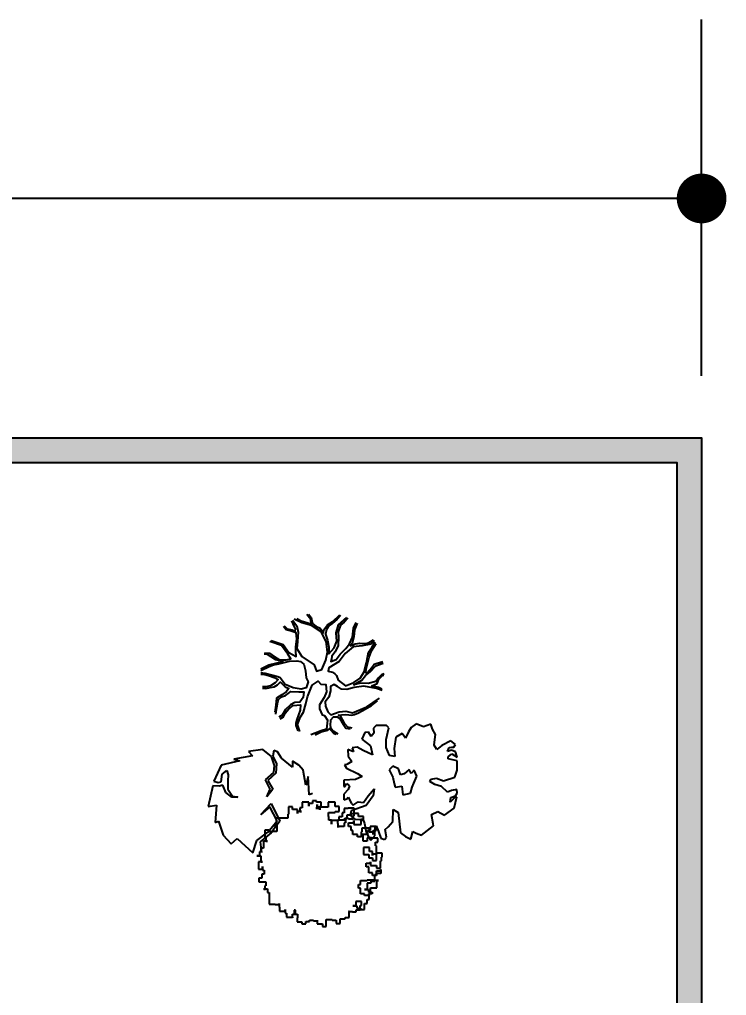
# Model space of a CAD drawing. Header units: inches. Extents: x 78 to 302, y -105 to 74.
# Drawn here: x 273.53 to 301.96, y 34.45 to 73.72 of the extents above; entities that cross this region are included whole.
import ezdxf

# ---------------------------------------------------------------- set-up
doc = ezdxf.new("R2010")
doc.units = ezdxf.units.IN
doc.header["$LTSCALE"] = 0.05
doc.header["$MEASUREMENT"] = 0
doc.layers.get('0').update_dxf_attribs({"color": 62})
doc.layers.add('rayas', color=7, linetype='Continuous')
doc.styles.get("Standard").update_dxf_attribs({"font": 'verdana.ttf'})
doc.dimstyles.get("Standard").update_dxf_attribs({"dimtxt": 0.18, "dimasz": 0.18, "dimexe": 0.18, "dimexo": 0.0625, "dimgap": 0.09, "dimtad": 0, "dimtih": 1, "dimtoh": 1, "dimdec": 4, "dimzin": 0, "dimdsep": 46, "dimtxsty": 'Standard', "dimcen": 0.09, "dimadec": 0, "dimazin": 0, "dimtfac": 1, "dimtdec": 4, "dimtofl": 0, "dimtmove": 0, "dimatfit": 3, "dimfxl": 1, "dimtolj": 1, "dimtzin": 0, "dimarcsym": 0})

# ---------------------------------------------------------------- blocks, each defined once
blk = doc.blocks.new('cg_t33')
for p, q in [((-0.0659, 0.1006), (-0.0742, 0.0912)), ((-0.0576, 0.0991), (-0.0659, 0.1006)), ((-0.0467, 0.0687), (-0.0576, 0.0991)), ((-0.0427, 0.0982), (-0.0462, 0.0949)), ((-0.0296, 0.1052), (-0.0427, 0.0982)), ((-0.0239, 0.1137), (-0.0353, 0.1137)), ((-0.0353, 0.1137), (-0.0336, 0.1076)), ((-0.0336, 0.1076), (-0.0296, 0.1052)), ((-0.0143, 0.1052), (-0.0239, 0.1137)), ((-0.0069, 0.1024), (-0.0143, 0.1052)), ((0.0045, 0.1137), (-0.0086, 0.1137)), ((-0.0086, 0.1137), (-0.0086, 0.1109)), ((-0.0086, 0.1109), (-0.0025, 0.1085)), ((-0.0025, 0.1085), (-0.0069, 0.1024)), ((0.0058, 0.0902), (0.0045, 0.1137)), ((0.0281, 0.108), (0.0176, 0.086)), ((0.0351, 0.1123), (0.0281, 0.108)), ((0.0355, 0.1076), (0.0351, 0.1123)), ((0.0421, 0.0977), (0.0355, 0.1076)), ((0.0526, 0.1052), (0.0421, 0.0977)), ((0.0657, 0.1057), (0.0526, 0.1052)), ((0.0613, 0.094), (0.0657, 0.1057)), ((-0.0742, 0.0912), (-0.0747, 0.0828)), ((-0.0747, 0.0828), (-0.0733, 0.0753)), ((-0.0462, 0.0949), (-0.0392, 0.0851)), ((-0.0392, 0.0851), (-0.0406, 0.0743)), ((0.0119, 0.0767), (0.0058, 0.0902)), ((0.0176, 0.086), (0.0119, 0.0767)), ((0.0692, 0.0968), (0.0613, 0.094)), ((0.0639, 0.0748), (0.0709, 0.0865)), ((0.0709, 0.0865), (0.0692, 0.0968)), ((-0.1105, 0.0635), (-0.1162, 0.0593)), ((-0.1162, 0.0593), (-0.1074, 0.0514)), ((-0.1004, 0.0687), (-0.1105, 0.0635)), ((-0.083, 0.0724), (-0.1004, 0.0687)), ((-0.0733, 0.0753), (-0.083, 0.0724)), ((-0.027, 0.0547), (-0.0467, 0.0687)), ((-0.0406, 0.0743), (-0.027, 0.065)), ((-0.027, 0.065), (-0.013, 0.0528)), ((0.0552, 0.0561), (0.0639, 0.0748)), ((0.0731, 0.0598), (0.0552, 0.0561)), ((0.0867, 0.0776), (0.0731, 0.0598)), ((0.1002, 0.0715), (0.0867, 0.0776)), ((0.0919, 0.0589), (0.1011, 0.064)), ((0.1011, 0.064), (0.1002, 0.0715)), ((-0.0991, 0.0439), (-0.1122, 0.0392)), ((-0.1074, 0.0514), (-0.0904, 0.0509)), ((-0.0873, 0.0486), (-0.0991, 0.0439)), ((-0.0904, 0.0509), (-0.0873, 0.0486)), ((-0.013, 0.0528), (-0.027, 0.0547)), ((0.0989, 0.0532), (0.0919, 0.0589)), ((0.1089, 0.0537), (0.0989, 0.0532)), ((0.1146, 0.0486), (0.1089, 0.0537)), ((0.1142, 0.0275), (0.1146, 0.0486)), ((-0.1122, 0.0392), (-0.1153, 0.0317)), ((-0.1153, 0.0317), (-0.1101, 0.0275)), ((-0.1101, 0.0275), (-0.0948, 0.0308)), ((-0.0948, 0.0308), (-0.0895, 0.0247)), ((-0.0895, 0.0247), (-0.0786, 0.0148)), ((0.025, 0.0228), (0.0106, 0.0148)), ((0.0324, 0.0153), (0.025, 0.0228)), ((0.0517, 0.0111), (0.0539, 0.0219)), ((0.0539, 0.0219), (0.07, 0.0284)), ((0.07, 0.0284), (0.0862, 0.0284)), ((0.0862, 0.0284), (0.1094, 0.0233)), ((0.1094, 0.0233), (0.1142, 0.0275)), ((-0.0607, 0.0045), (-0.1018, -0.0006)), ((-0.0786, 0.0148), (-0.055, 0.0144)), ((-0.055, 0.0144), (-0.0607, 0.0045)), ((-0.0021, 0.0125), (-0.0095, 0.0106)), ((-0.0095, 0.0106), (-0.0078, -0.003)), ((0.0106, 0.0148), (-0.0021, 0.0125)), ((0.015, -0.0006), (0.0272, 0.0036)), ((0.0272, 0.0036), (0.0324, 0.0153)), ((0.0683, 0.0125), (0.0517, 0.0111)), ((0.091, 0.0092), (0.0683, 0.0125)), ((0.098, -0.0034), (0.091, 0.0092)), ((-0.1092, -0.0105), (-0.1144, -0.0212)), ((-0.1018, -0.0006), (-0.1092, -0.0105)), ((-0.0078, -0.003), (-0.0253, -0.0053)), ((-0.0253, -0.0053), (-0.0218, -0.0203)), ((0.0171, -0.0076), (0.015, -0.0006)), ((0.0255, -0.0175), (0.0171, -0.0076)), ((0.018, -0.0217), (0.0255, -0.0175)), ((0.0888, -0.0105), (0.098, -0.0034)), ((0.1015, -0.0161), (0.0888, -0.0105)), ((0.1103, -0.0217), (0.1015, -0.0161)), ((-0.1144, -0.0212), (-0.0991, -0.025)), ((-0.1022, -0.0315), (-0.1066, -0.0423)), ((-0.0991, -0.025), (-0.1022, -0.0315)), ((-0.0218, -0.0203), (-0.0095, -0.0236)), ((-0.0095, -0.0236), (-0.0017, -0.0268)), ((-0.0017, -0.0268), (0.0123, -0.0329)), ((0.0123, -0.0329), (0.0246, -0.0278)), ((0.0246, -0.0278), (0.018, -0.0217)), ((0.1177, -0.0315), (0.1103, -0.0217)), ((0.1116, -0.0465), (0.1177, -0.0315)), ((-0.1066, -0.0423), (-0.0873, -0.0667)), ((0.1168, -0.061), (0.1116, -0.0465)), ((-0.0873, -0.0667), (-0.0838, -0.0662)), ((-0.0838, -0.0662), (-0.065, -0.0624)), ((-0.0585, -0.0756), (-0.0663, -0.0887)), ((-0.065, -0.0624), (-0.0585, -0.0756)), ((-0.0086, -0.083), (-0.0043, -0.0695)), ((-0.0043, -0.0695), (0.0018, -0.0592)), ((0.0018, -0.0592), (0.0062, -0.062)), ((0.008, -0.0727), (0.0027, -0.0868)), ((0.0062, -0.062), (0.008, -0.0727)), ((0.0661, -0.0732), (0.0744, -0.0681)), ((0.074, -0.0835), (0.0661, -0.0732)), ((0.0744, -0.0681), (0.0862, -0.0695)), ((0.0862, -0.0695), (0.0963, -0.0709)), ((0.0963, -0.0709), (0.1068, -0.0648)), ((0.1068, -0.0648), (0.1168, -0.061)), ((-0.0663, -0.0887), (-0.0519, -0.1083)), ((-0.0196, -0.0948), (-0.0086, -0.083)), ((-0.0165, -0.1032), (-0.0196, -0.0948)), ((0.0027, -0.0868), (0.0102, -0.1097)), ((0.0434, -0.1144), (0.0473, -0.0962)), ((0.0473, -0.0962), (0.0512, -0.0962)), ((0.0512, -0.0962), (0.0574, -0.1037)), ((0.0644, -0.1027), (0.0622, -0.0948)), ((0.0622, -0.0948), (0.07, -0.0985)), ((0.0832, -0.1018), (0.074, -0.0835)), ((-0.0519, -0.1083), (-0.0292, -0.1135)), ((-0.0305, -0.1093), (-0.0397, -0.1004)), ((-0.0397, -0.1004), (-0.0305, -0.1018)), ((-0.0305, -0.1018), (-0.027, -0.1112)), ((-0.0292, -0.1135), (-0.0305, -0.1093)), ((-0.027, -0.1112), (-0.0218, -0.1144)), ((-0.0218, -0.1144), (-0.0148, -0.1135)), ((-0.0148, -0.1135), (-0.0165, -0.1032)), ((0.0102, -0.1097), (0.0241, -0.1144)), ((0.0241, -0.1144), (0.0434, -0.1144)), ((0.0574, -0.1037), (0.0508, -0.1144)), ((0.0508, -0.1144), (0.0613, -0.1107)), ((0.0613, -0.1107), (0.0644, -0.1027)), ((0.07, -0.0985), (0.0709, -0.1027)), ((0.0709, -0.1027), (0.0705, -0.1074)), ((0.0705, -0.1074), (0.0762, -0.1112)), ((0.0762, -0.1112), (0.0832, -0.1018))]:
    blk.add_line(p, q)
blk = doc.blocks.new('cg_t10')
for points in [[(-0.028, 0.1206), (-0.0285, 0.114), (-0.0271, 0.1053), (-0.0252, 0.0971), (-0.0214, 0.0905), (-0.0161, 0.0854), (-0.019, 0.0818), (-0.0252, 0.0752), (-0.029, 0.0676), (-0.0357, 0.0727), (-0.0414, 0.0818), (-0.0485, 0.0926), (-0.0623, 0.0941), (-0.0766, 0.0961)], [(0.0077, 0.1239), (0.0153, 0.1074), (0.0186, 0.0982), (0.021, 0.0875), (0.0262, 0.066), (0.0267, 0.0513), (0.0253, 0.0441), (0.02, 0.0375), (0.0067, 0.0344), (-0.0071, 0.0329), (-0.0152, 0.0288), (-0.0276, 0.0329), (-0.0304, 0.0431), (-0.0276, 0.0589), (-0.0209, 0.0747), (-0.0076, 0.0854), (-0.0052, 0.09), (0.0015, 0.1155), (0.0029, 0.1242)], [(0, 0.1242), (-0.0004, 0.116), (-0.0028, 0.1084), (-0.0071, 0.0951), (-0.0104, 0.089), (-0.0176, 0.0951), (-0.0233, 0.1048), (-0.0252, 0.114), (-0.0252, 0.1206)], [(0.011, 0.1237), (0.0186, 0.1079), (0.0258, 0.0798), (0.0286, 0.0941), (0.0396, 0.1104), (0.04, 0.117)], [(0.0429, 0.1165), (0.0424, 0.1068), (0.0353, 0.0971), (0.0291, 0.0864), (0.0286, 0.0727), (0.031, 0.0635), (0.0405, 0.0696), (0.0576, 0.0824), (0.0657, 0.1058)], [(0.0676, 0.1033), (0.0614, 0.0854), (0.0595, 0.0788), (0.0434, 0.0676), (0.0358, 0.0528), (0.0467, 0.0533), (0.0548, 0.0533), (0.071, 0.0518), (0.0833, 0.0528), (0.0872, 0.065), (0.0891, 0.0727), (0.0957, 0.0783)], [(-0.0899, 0.0854), (-0.0861, 0.0783), (-0.0785, 0.0747), (-0.0695, 0.0676), (-0.0628, 0.0589), (-0.0614, 0.0441), (-0.0723, 0.0446), (-0.0818, 0.0482), (-0.0909, 0.0513), (-0.0985, 0.0538), (-0.1032, 0.0538), (-0.1137, 0.0497)], [(-0.0804, 0.0936), (-0.0671, 0.0915), (-0.0556, 0.0895), (-0.0509, 0.0885), (-0.0456, 0.0824), (-0.0428, 0.0742), (-0.0347, 0.0635), (-0.0357, 0.0472), (-0.0352, 0.0375), (-0.0466, 0.0385), (-0.0566, 0.0456), (-0.0571, 0.0558), (-0.0614, 0.0645), (-0.0714, 0.0742), (-0.0828, 0.0813), (-0.0866, 0.0875)], [(0.1087, 0.06), (0.0971, 0.0518), (0.0843, 0.0492), (0.0657, 0.0502), (0.0514, 0.0513), (0.0353, 0.0416), (0.0186, 0.0166), (0.0062, 0.012), (0.0091, 0.0013), (0.0281, -0.0069), (0.0443, -0.01), (0.0657, -0.0074), (0.0853, 0.0028), (0.0976, 0.0222), (0.1033, 0.0416), (0.1105, 0.0566)], [(0.0971, 0.0767), (0.091, 0.0711), (0.0895, 0.0609), (0.0867, 0.0548), (0.0914, 0.0543), (0.0952, 0.0564), (0.1071, 0.0614)], [(-0.1155, 0.0457), (-0.1013, 0.0502), (-0.0856, 0.0441), (-0.0766, 0.038), (-0.0599, 0.0334), (-0.0456, 0.0303), (-0.029, 0.0232), (-0.0223, 0.0207), (-0.0142, 0.0084), (-0.0199, 0.0033), (-0.0209, -0.0069), (-0.0209, -0.0069), (-0.0357, -0.0084), (-0.0471, -0.0033), (-0.0614, 0.0059), (-0.0695, 0.0059), (-0.0818, 0.0008), (-0.0833, -0.0038), (-0.0928, -0.01), (-0.1104, -0.0084), (-0.1142, 0.0023), (-0.122, 0.0234)], [(0.1119, 0.0518), (0.1076, 0.0431), (0.1014, 0.0227), (0.11, 0.0237), (0.12, 0.0314)], [(0.1205, 0.0278), (0.1143, 0.0227), (0.1038, 0.0207), (0.101, 0.0196), (0.0967, 0.0135), (0.0929, 0.0048), (0.0833, -0.0018), (0.0891, -0.0028), (0.0995, -0.01), (0.1057, -0.0207), (0.1191, -0.0349)], [(-0.1223, 0.015), (-0.1161, 0.0023), (-0.1128, -0.0105), (-0.109, -0.0145), (-0.1123, -0.0161), (-0.1185, -0.0222), (-0.1204, -0.0273)], [(-0.1204, -0.0314), (-0.1156, -0.0227), (-0.109, -0.0176), (-0.1042, -0.0161), (-0.0918, -0.0171), (-0.0861, -0.0222), (-0.0861, -0.0298), (-0.0894, -0.0349), (-0.1009, -0.0416), (-0.1085, -0.0472), (-0.1099, -0.0559)], [(-0.0327, -0.1198), (-0.0285, -0.1089), (-0.0242, -0.0834), (-0.0266, -0.064), (-0.0309, -0.0492), (-0.0299, -0.0385), (-0.0247, -0.0303), (-0.0209, -0.0237), (-0.0247, -0.0161), (-0.0333, -0.0161), (-0.0461, -0.0125), (-0.0556, -0.0054), (-0.0642, -0.0064), (-0.0761, -0.0105), (-0.0818, -0.0171), (-0.0756, -0.0339), (-0.0747, -0.0472), (-0.0775, -0.0604), (-0.0656, -0.0895), (-0.0482, -0.1145)], [(0.0677, -0.1041), (0.0605, -0.0972), (0.0567, -0.0798), (0.0548, -0.062), (0.0419, -0.0457), (0.0253, -0.0334), (0.0129, -0.013), (0.0062, -0.0115), (0.0043, -0.0202), (0.0005, -0.0247), (-0.0028, -0.0283), (-0.0123, -0.0314), (-0.0233, -0.0462), (-0.0166, -0.063), (-0.008, -0.0757), (0.0048, -0.0839), (0.0229, -0.0885), (0.0443, -0.0926), (0.0538, -0.0992), (0.0651, -0.1058)], [(0.1129, -0.0507), (0.1048, -0.0436), (0.0986, -0.036), (0.0853, -0.0319), (0.0738, -0.0324), (0.0576, -0.0314), (0.0448, -0.0253), (0.0362, -0.0186), (0.03, -0.0181), (0.0253, -0.0171), (0.0296, -0.0273), (0.04, -0.0354), (0.0519, -0.0472), (0.061, -0.0543), (0.0743, -0.0604), (0.0929, -0.0625), (0.1038, -0.0681)], [(0.1181, -0.0365), (0.111, -0.0293), (0.1019, -0.0196), (0.0971, -0.0125), (0.09, -0.0079), (0.0805, -0.0059), (0.0686, -0.01), (0.0543, -0.013), (0.041, -0.0125), (0.0529, -0.0232), (0.0662, -0.0288), (0.0829, -0.0278), (0.0995, -0.0324), (0.1143, -0.0487)], [(-0.1085, -0.0594), (-0.1066, -0.0513), (-0.0999, -0.0451), (-0.0913, -0.04), (-0.0852, -0.037), (-0.0823, -0.0324), (-0.0818, -0.0385), (-0.0814, -0.0472), (-0.0823, -0.0589), (-0.0814, -0.0645), (-0.0775, -0.0727), (-0.0704, -0.0859), (-0.0628, -0.0987), (-0.0537, -0.1109)], [(0.1024, -0.0696), (0.0891, -0.0645), (0.0748, -0.063), (0.0619, -0.0599), (0.0567, -0.0564), (0.061, -0.066), (0.0624, -0.0752), (0.0619, -0.088), (0.0634, -0.0936), (0.0691, -0.1023)], [(0.001, -0.1242), (-0.0014, -0.1186), (-0.008, -0.112), (-0.0147, -0.1074), (-0.019, -0.0916), (-0.018, -0.0768), (-0.0214, -0.063), (-0.0119, -0.0793), (-0.0028, -0.0864), (0.0048, -0.0961), (0.0167, -0.1074), (0.0219, -0.1221)], [(0.0248, -0.1211), (0.0205, -0.1079), (0.0196, -0.1043), (0.0129, -0.0992), (0.0029, -0.0905), (0.0024, -0.087), (0.011, -0.088), (0.0343, -0.0936), (0.0467, -0.0987), (0.0614, -0.1079)], [(-0.0299, -0.1196), (-0.0271, -0.1125), (-0.0233, -0.0992), (-0.0185, -0.1099), (-0.0099, -0.1135), (-0.0023, -0.1216), (-0.0023, -0.1237)]]:
    blk.add_lwpolyline(points)
blk = doc.blocks.new('_Dot')
at = {"color": 0, "linetype": 'ByBlock', "lineweight": -2}
blk.add_line((-0.5, 0), (-1, 0), dxfattribs=at)
at = {"color": 0, "linetype": 'ByBlock', "const_width": 0.5}
blk.add_lwpolyline([(-0.25, 0, 1), (0.25, 0, 1)], format="xyb", close=True, dxfattribs=at)
blk = doc.blocks.new('*D6')
at = {"layer": 'Defpoints', "color": 0}
for p in [(300.963, 66.52), (95.688, 56.888), (300.963, 56.888)]:
    blk.add_point(p, dxfattribs=at)
at = {"layer": 'rayas', "color": 0, "lineweight": -2}
for p, q in [((95.688, 59.388), (95.688, 73.72)), ((300.963, 59.388), (300.963, 73.72)), ((97.688, 66.52), (188.259, 66.52)), ((298.963, 66.52), (208.392, 66.52))]:
    blk.add_line(p, q, dxfattribs=at)
at = {"layer": 'rayas', "color": 0, "lineweight": -2, "xscale": 2, "yscale": 2, "zscale": 2, "rotation": 180}
blk.add_blockref('_Dot', (95.688, 66.52), dxfattribs=at)
at = {"layer": 'rayas', "color": 0, "lineweight": -2, "xscale": 2, "yscale": 2, "zscale": 2}
blk.add_blockref('_Dot', (300.963, 66.52), dxfattribs=at)
at = {"layer": 'rayas', "color": 0, "insert": (198.326, 66.52), "char_height": 2, "attachment_point": 5}
blk.add_mtext('\\A1;205.27 m', dxfattribs=at)

msp = doc.modelspace()

# ---------------------------------------------------------------- hatches: boundary and pattern name
at = {"layer": 'rayas'}
msp.add_hatch(color=256, dxfattribs=at).paths.add_polyline_path([(188.02561, -83.1619), (96.68833, -83.1619), (96.68833, 55.88831), (299.96289, 55.88831), (299.96289, -83.1619), (208.62561, -83.1619), (208.62561, -84.1619), (300.96289, -84.1619), (300.96289, 56.88831), (95.68833, 56.88831), (95.68833, -84.1619), (188.02561, -84.1619)])

# ---------------------------------------------------------------- linework, layer by layer
for p, q in [((282.89599, 44.0922), (282.15224, 43.95351)), ((283.31727, 44.35225), (282.73996, 44.26123)), ((282.73996, 44.26123), (282.89599, 44.0922)), ((283.66054, 44.07053), (283.31727, 44.35225)), ((283.78537, 43.70646), (283.66054, 44.07053)), ((283.75416, 44.30024), (283.72295, 44.0792)), ((283.72295, 44.0792), (283.86338, 43.77148)), ((283.91019, 44.24823), (283.75416, 44.30024)), ((284.06622, 43.99252), (283.91019, 44.24823)), ((284.51351, 43.64145), (284.06622, 43.99252)), ((281.63733, 43.71947), (281.34087, 43.06935)), ((282.38628, 43.8885), (281.63733, 43.71947)), ((282.15224, 43.95351), (282.15224, 43.95351)), ((282.15224, 43.95351), (282.38628, 43.8885)), ((283.75416, 43.42041), (283.78537, 43.70646)), ((283.86338, 43.77148), (283.83218, 43.39441)), ((284.76317, 43.71947), (284.51351, 43.87549)), ((284.51351, 43.87549), (284.51351, 43.64145)), ((284.9348, 43.51143), (284.76317, 43.71947)), ((281.63733, 43.04334), (281.68414, 43.3554)), ((281.68414, 43.3554), (281.87138, 43.49843)), ((281.87138, 43.49843), (281.91819, 43.3294)), ((281.91819, 43.3294), (281.90259, 43.08235)), ((283.42649, 43.12136), (283.75416, 43.42041)), ((283.83218, 43.39441), (283.52011, 43.09535)), ((285.04402, 42.91332), (284.9348, 43.51143)), ((285.13764, 43.26438), (285.04402, 42.91332)), ((285.18445, 42.52758), (285.13764, 43.26438)), ((281.30967, 42.88732), (281.12243, 42.0465)), ((281.55932, 42.87431), (281.30967, 42.88732)), ((281.34087, 43.06935), (281.51251, 43.01734)), ((281.51251, 43.01734), (281.63733, 43.04334)), ((281.69974, 42.91332), (281.55932, 42.87431)), ((281.82457, 42.61427), (281.69974, 42.91332)), ((281.90259, 43.08235), (281.90259, 42.74429)), ((283.61373, 42.74429), (283.42649, 43.12136)), ((283.52011, 43.09535), (283.72295, 42.74429)), ((282.07422, 42.42357), (281.82457, 42.61427)), ((281.90259, 42.74429), (282.08982, 42.46257)), ((282.30827, 42.42357), (282.07422, 42.42357)), ((282.08982, 42.46257), (282.30827, 42.42357)), ((283.72295, 42.74429), (283.4733, 42.43657)), ((283.4733, 42.43657), (283.61373, 42.74429)), ((285.30928, 42.57959), (285.18445, 42.52758)), ((281.12243, 42.0465), (281.45009, 42.11151)), ((281.45009, 42.11151), (281.40328, 41.40938)), ((283.23926, 41.73444), (283.64494, 42.17652)), ((283.59813, 42.0335), (283.23926, 41.73444)), ((283.89459, 41.47439), (283.59813, 42.0335)), ((283.64494, 42.17652), (284.00381, 41.46139)), ((284.50464, 42.03506), (284.34947, 42.03506)), ((284.34947, 42.03506), (284.34947, 41.74252)), ((284.50464, 41.93275), (284.50464, 42.03506)), ((285.1605, 42.2253), (284.90136, 42.2253)), ((284.90136, 42.2253), (284.90136, 42.00149)), ((285.1605, 42.07023), (285.1605, 42.2253)), ((285.31567, 42.17414), (285.1605, 42.17414)), ((285.1605, 42.17414), (285.1605, 42.07023)), ((285.47084, 42.27645), (285.31567, 42.27645)), ((285.31567, 42.27645), (285.31567, 42.17414)), ((285.47084, 42.2253), (285.47084, 42.27645)), ((285.6612, 42.2253), (285.47084, 42.2253)), ((285.50603, 42.01908), (285.50603, 42.13897)), ((285.50603, 42.13897), (285.50603, 41.98391)), ((285.60841, 41.91517), (285.60841, 42.07023)), ((285.60841, 42.07023), (285.6612, 42.07023)), ((285.6612, 42.07023), (285.6612, 42.2253)), ((286.23069, 42.2253), (285.93635, 42.2253)), ((285.93635, 42.2253), (285.93635, 42.01908)), ((286.23069, 42.05265), (286.23069, 42.2253)), ((286.38586, 42.05265), (286.23069, 42.05265)), ((286.38586, 41.84643), (286.38586, 42.05265)), ((286.38586, 42.05265), (286.38586, 42.05265)), ((284.34947, 41.74252), (284.31427, 41.74252)), ((284.31427, 41.74252), (284.31427, 41.58745)), ((284.71259, 41.93275), (284.50464, 41.93275)), ((284.71259, 41.77609), (284.71259, 41.93275)), ((284.71259, 41.84643), (284.71259, 41.77609)), ((284.86776, 41.84643), (284.71259, 41.84643)), ((284.79738, 42.00149), (284.79738, 41.84643)), ((284.90136, 42.00149), (284.79738, 42.00149)), ((284.79738, 41.84643), (284.86776, 41.84643)), ((285.50603, 41.98391), (285.45324, 41.98391)), ((285.45324, 41.98391), (285.60841, 41.98391)), ((285.6612, 42.01908), (285.50603, 42.01908)), ((285.60841, 41.98391), (285.60841, 41.91517)), ((285.93635, 42.01908), (285.6612, 42.01908)), ((285.6612, 42.01908), (285.6612, 42.01908)), ((285.95394, 41.65619), (285.95394, 41.81126)), ((285.95394, 41.81126), (286.23069, 41.81126)), ((285.97154, 41.65619), (285.95394, 41.65619)), ((285.97154, 41.50113), (285.97154, 41.65619)), ((286.23069, 41.84643), (286.38586, 41.84643)), ((286.23069, 41.81126), (286.23069, 41.84643)), ((286.50583, 41.63861), (286.36826, 41.63861)), ((286.36826, 41.63861), (286.36826, 41.48354)), ((286.59221, 41.79367), (286.50583, 41.79367)), ((286.50583, 41.79367), (286.50583, 41.63861)), ((286.74738, 41.96632), (286.59221, 41.96632)), ((286.59221, 41.96632), (286.59221, 41.79367)), ((286.85136, 41.70735), (286.69619, 41.70735)), ((286.69619, 41.70735), (286.69619, 41.70735)), ((286.69619, 41.70735), (286.69619, 41.55228)), ((286.98893, 41.98391), (286.74738, 41.98391)), ((286.74738, 41.98391), (286.74738, 41.96632)), ((286.85136, 41.7601), (286.85136, 41.70735)), ((287.00653, 41.7601), (286.85136, 41.7601)), ((286.92015, 41.51871), (286.92015, 41.67378)), ((286.92015, 41.67378), (286.98893, 41.67378)), ((286.98893, 41.82884), (286.98893, 41.98391)), ((286.98893, 41.67378), (286.98893, 41.82884)), ((286.98893, 41.82884), (286.98893, 41.82884)), ((287.1617, 41.77609), (287.00653, 41.77609)), ((287.00653, 41.77609), (287.00653, 41.7601)), ((287.1617, 41.65619), (287.1617, 41.77609)), ((287.36966, 41.65619), (287.1617, 41.65619)), ((287.36966, 41.50113), (287.36966, 41.65619)), ((281.40328, 41.40938), (281.52811, 41.46139)), ((281.52811, 41.46139), (281.71535, 40.89362)), ((283.52011, 41.02365), (283.89459, 41.47439)), ((284.00381, 41.46139), (283.64494, 40.99764)), ((283.84877, 41.29331), (283.72879, 41.29331)), ((283.72879, 41.29331), (283.88396, 41.29331)), ((284.00394, 41.58745), (283.84877, 41.58745)), ((283.84877, 41.58745), (283.84877, 41.29331)), ((283.88396, 41.29331), (283.88396, 41.05192)), ((284.15911, 41.58745), (284.00394, 41.58745)), ((284.00394, 41.58745), (284.00394, 41.58745)), ((284.15911, 41.58745), (284.15911, 41.58745)), ((284.31427, 41.58745), (284.15911, 41.58745)), ((284.31427, 41.58745), (284.31427, 41.58745)), ((286.07552, 41.50113), (285.97154, 41.50113)), ((286.07552, 41.34606), (286.07552, 41.50113)), ((286.36826, 41.48354), (286.07552, 41.48354)), ((286.07552, 41.48354), (286.07552, 41.34606)), ((286.33467, 41.36365), (286.33467, 41.51871)), ((286.33467, 41.51871), (286.60981, 41.51871)), ((286.35066, 41.36365), (286.33467, 41.36365)), ((286.35066, 41.20858), (286.35066, 41.36365)), ((286.59221, 41.24215), (286.35066, 41.24215)), ((286.35066, 41.24215), (286.35066, 41.20858)), ((286.645, 41.39722), (286.59221, 41.39722)), ((286.59221, 41.39722), (286.59221, 41.24215)), ((286.60981, 41.51871), (286.60981, 41.58745)), ((286.60981, 41.58745), (286.76498, 41.58745)), ((286.69619, 41.55228), (286.645, 41.55228)), ((286.645, 41.55228), (286.645, 41.39722)), ((286.76498, 41.58745), (286.76498, 41.55228)), ((286.76498, 41.55228), (286.92015, 41.55228)), ((286.76498, 41.24215), (286.76498, 41.39722)), ((286.76498, 41.39722), (286.97294, 41.39722)), ((286.86896, 41.24215), (286.76498, 41.24215)), ((286.86896, 41.08709), (286.86896, 41.24215)), ((286.92015, 41.55228), (286.92015, 41.51871)), ((286.97294, 41.39722), (286.97294, 41.48354)), ((286.97294, 41.48354), (286.97294, 41.32848)), ((286.97294, 41.32848), (287.26568, 41.32848)), ((287.26568, 41.32848), (287.26568, 41.50113)), ((287.26568, 41.50113), (287.36966, 41.50113)), ((287.6288, 41.24215), (287.6288, 41.24215)), ((287.6288, 41.24215), (287.6288, 41.08709)), ((287.87036, 41.24215), (287.6288, 41.24215)), ((287.87036, 41.08709), (287.87036, 41.24215)), ((281.71535, 40.89362), (282.04301, 40.55556)), ((283.06762, 40.68559), (283.52011, 41.02365)), ((283.64494, 40.99764), (283.20805, 40.63358)), ((283.40086, 41.10467), (283.40086, 40.81053)), ((283.55603, 41.10467), (283.40086, 41.10467)), ((283.55603, 41.03593), (283.55603, 41.10467)), ((283.7112, 41.03593), (283.55603, 41.03593)), ((283.88396, 41.05192), (283.7112, 41.05192)), ((283.7112, 41.05192), (283.7112, 41.03593)), ((286.93774, 41.08709), (286.86896, 41.08709)), ((286.93774, 40.93202), (286.93774, 41.08709)), ((286.93774, 40.93202), (286.93774, 40.93202)), ((287.12811, 40.93202), (286.93774, 40.93202)), ((287.12811, 40.82811), (287.12811, 40.93202)), ((287.28327, 41.03593), (287.31687, 41.03593)), ((287.28327, 40.88087), (287.28327, 41.03593)), ((287.52483, 40.93202), (287.28327, 40.93202)), ((287.28327, 40.93202), (287.28327, 40.82811)), ((287.35206, 40.88087), (287.28327, 40.88087)), ((287.31687, 41.191), (287.59361, 41.191)), ((287.31687, 41.03593), (287.31687, 41.191)), ((287.35206, 40.65546), (287.35206, 40.88087)), ((287.52483, 41.08709), (287.52483, 40.93202)), ((287.6288, 41.08709), (287.52483, 41.08709)), ((287.59361, 41.191), (287.59361, 41.03593)), ((287.59361, 41.03593), (287.74878, 41.03593)), ((287.74878, 40.93202), (287.74878, 41.08709)), ((287.74878, 41.08709), (287.87036, 41.08709)), ((287.74878, 41.03593), (287.74878, 40.93202)), ((282.04301, 40.55556), (282.27706, 40.7636)), ((282.27706, 40.7636), (282.91159, 40.1915)), ((282.91159, 40.1915), (283.06762, 40.68559)), ((283.20805, 40.63358), (283.25486, 40.2045)), ((283.50324, 40.65546), (283.34807, 40.65546)), ((283.34807, 40.65546), (283.34807, 40.3805)), ((283.40086, 40.81053), (283.43445, 40.81053)), ((283.43445, 40.81053), (283.43445, 40.65546)), ((283.43445, 40.65546), (283.50324, 40.65546)), ((287.28327, 40.82811), (287.12811, 40.82811)), ((287.50723, 40.65546), (287.35206, 40.65546)), ((287.50723, 40.79454), (287.50723, 40.65546)), ((287.67999, 40.79454), (287.50723, 40.79454)), ((287.67999, 40.77696), (287.67999, 40.79454)), ((287.93914, 40.77696), (287.67999, 40.77696)), ((287.85276, 40.46683), (287.85276, 40.62189)), ((287.85276, 40.62189), (287.93914, 40.62189)), ((287.88635, 40.46683), (287.85276, 40.46683)), ((287.88635, 40.31176), (287.88635, 40.46683)), ((287.93914, 40.62189), (287.93914, 40.77696)), ((283.1753, 40.07037), (283.07293, 40.07037)), ((283.07293, 40.07037), (283.22809, 40.07037)), ((283.1753, 40.22544), (283.1753, 40.07037)), ((283.22809, 40.22544), (283.1753, 40.22544)), ((283.34807, 40.3805), (283.22809, 40.3805)), ((283.22809, 40.3805), (283.22809, 40.22544)), ((283.22809, 40.07037), (283.22809, 39.82898)), ((287.61121, 40.39809), (287.36966, 40.39809)), ((287.36966, 40.39809), (287.36966, 40.12153)), ((287.36966, 40.12153), (287.57602, 40.12153)), ((287.57602, 40.12153), (287.57602, 39.98404)), ((287.61121, 40.24142), (287.61121, 40.39809)), ((287.73118, 40.24142), (287.61121, 40.24142)), ((287.73118, 40.08636), (287.73118, 40.24142)), ((287.88635, 40.13911), (287.73118, 40.13911)), ((287.73118, 40.13911), (287.73118, 40.08636)), ((287.88635, 40.31176), (287.88635, 40.31176)), ((287.88635, 40.13911), (287.88635, 40.31176)), ((288.11191, 40.17268), (287.88635, 40.17268)), ((287.88635, 40.17268), (287.88635, 40.13911)), ((287.88635, 39.88014), (287.88635, 40.13911)), ((287.88635, 40.13911), (287.88635, 40.13911)), ((288.11191, 40.01762), (288.11191, 40.17268)), ((283.29688, 39.82898), (283.14171, 39.82898)), ((283.14171, 39.82898), (283.14171, 39.53483)), ((283.22809, 39.82898), (283.29688, 39.82898)), ((287.47364, 39.77623), (287.6448, 39.77623)), ((287.47364, 39.62116), (287.47364, 39.77623)), ((287.57602, 39.98404), (287.73118, 39.98404)), ((287.6448, 39.77623), (287.6448, 39.82898)), ((287.6448, 39.82898), (287.6448, 39.67391)), ((287.6448, 39.67391), (287.88635, 39.67391)), ((287.73118, 39.98404), (287.73118, 39.88014)), ((287.73118, 39.88014), (287.88635, 39.88014)), ((287.88635, 39.67391), (287.88635, 39.57)), ((288.04312, 39.57), (288.04312, 39.86255)), ((288.04312, 39.86255), (288.09431, 39.86255)), ((288.09431, 39.86255), (288.09431, 40.01762)), ((288.09431, 40.01762), (288.11191, 40.01762)), ((283.14171, 39.53483), (283.14171, 39.53483)), ((283.14171, 39.53483), (283.29688, 39.53483)), ((283.36567, 39.32861), (283.27928, 39.32861)), ((283.27928, 39.32861), (283.27928, 39.17355)), ((283.29688, 39.53483), (283.29688, 39.63874)), ((283.29688, 39.63874), (283.29688, 39.48368)), ((283.29688, 39.48368), (283.36567, 39.48368)), ((283.36567, 39.48368), (283.36567, 39.32861)), ((287.57602, 39.62116), (287.47364, 39.62116)), ((287.57602, 39.37977), (287.57602, 39.62116)), ((287.73118, 39.37977), (287.57602, 39.37977)), ((287.73118, 39.27586), (287.73118, 39.37977)), ((287.88635, 39.27586), (287.73118, 39.27586)), ((287.81757, 39.05205), (287.81757, 39.31103)), ((287.81757, 39.31103), (287.88635, 39.31103)), ((287.88635, 39.57), (288.04312, 39.57)), ((287.88635, 39.31103), (287.88635, 39.46609)), ((287.88635, 39.46609), (288.05912, 39.46609)), ((288.05912, 39.36218), (287.88635, 39.36218)), ((287.88635, 39.36218), (287.88635, 39.27586)), ((288.05912, 39.46609), (288.05912, 39.51725)), ((288.05912, 39.51725), (288.05912, 39.36218)), ((283.27928, 39.17355), (283.15931, 39.17355)), ((283.15931, 39.17355), (283.15931, 39.01848)), ((283.15931, 39.01848), (283.43445, 39.01848)), ((283.43445, 39.01848), (283.43445, 39.01848)), ((283.43445, 39.01848), (283.43445, 38.86342)), ((287.1617, 38.75951), (287.1617, 38.91457)), ((287.1617, 38.91457), (287.24808, 38.91457)), ((287.24808, 39.06964), (287.50723, 39.06964)), ((287.24808, 38.91457), (287.24808, 39.06964)), ((287.50723, 39.06964), (287.50723, 39.10481)), ((287.50723, 39.10481), (287.6624, 39.10481)), ((287.50723, 38.96573), (287.50723, 38.70675)), ((287.6624, 38.96573), (287.50723, 38.96573)), ((287.6624, 39.10481), (287.6624, 39.05205)), ((287.81757, 39.08722), (287.6624, 39.08722)), ((287.6624, 39.08722), (287.6624, 38.96573)), ((287.6624, 39.05205), (287.81757, 39.05205)), ((287.81757, 39.06964), (287.81757, 39.08722)), ((287.97274, 39.06964), (287.81757, 39.06964)), ((287.90395, 38.77709), (287.90395, 39.06964)), ((287.90395, 39.06964), (287.97274, 39.06964)), ((283.34807, 38.74192), (283.50324, 38.74192)), ((283.40086, 38.70675), (283.38326, 38.70675)), ((283.38326, 38.70675), (283.38326, 38.69077)), ((283.38326, 38.69077), (283.38326, 38.69077)), ((283.43445, 38.86342), (283.40086, 38.86342)), ((283.40086, 38.86342), (283.40086, 38.70675)), ((283.50324, 38.74192), (283.50324, 38.74192)), ((283.50324, 38.74192), (283.50324, 38.58686)), ((283.50324, 38.58686), (283.57362, 38.58686)), ((283.57362, 38.58686), (283.57362, 38.43179)), ((287.24808, 38.75951), (287.1617, 38.75951)), ((287.24808, 38.5357), (287.24808, 38.75951)), ((287.40325, 38.5357), (287.24808, 38.5357)), ((287.50723, 38.70675), (287.40325, 38.70675)), ((287.40325, 38.70675), (287.55842, 38.70675)), ((287.40325, 38.46536), (287.40325, 38.5357)), ((287.55842, 38.70675), (287.55842, 38.60444)), ((287.55842, 38.60444), (287.71519, 38.60444)), ((287.55842, 38.5357), (287.55842, 38.46536)), ((287.71519, 38.5357), (287.55842, 38.5357)), ((287.61121, 38.46536), (287.61121, 38.62203)), ((287.61121, 38.62203), (287.6448, 38.62203)), ((287.6448, 38.62203), (287.6448, 38.77709)), ((287.6448, 38.77709), (287.90395, 38.77709)), ((287.71519, 38.60444), (287.71519, 38.5357)), ((283.57362, 38.43179), (283.57362, 38.27673)), ((283.57362, 38.43179), (283.57362, 38.43179)), ((283.57362, 38.27673), (283.57362, 38.27673)), ((283.57362, 38.27673), (283.57362, 38.12166)), ((283.57362, 38.12166), (283.81518, 38.12166)), ((283.81518, 38.12166), (283.81518, 38.10408)), ((283.81518, 38.10408), (283.97034, 38.10408)), ((283.97034, 38.10408), (283.97034, 38.15523)), ((283.97034, 38.15523), (283.97034, 38.00017)), ((287.28327, 38.22397), (287.05932, 38.22397)), ((287.05932, 38.22397), (287.05932, 38.05292)), ((287.28327, 38.06891), (287.28327, 38.22397)), ((287.55842, 38.46536), (287.40325, 38.46536)), ((287.40325, 38.15523), (287.50723, 38.15523)), ((287.40325, 37.91384), (287.40325, 38.15523)), ((287.50723, 38.15523), (287.50723, 38.3103)), ((287.50723, 38.3103), (287.59361, 38.3103)), ((287.59361, 38.3103), (287.59361, 38.46536)), ((287.59361, 38.46536), (287.61121, 38.46536)), ((283.97034, 38.00017), (283.98634, 38.00017)), ((283.98634, 38.00017), (283.98634, 37.8451)), ((283.98634, 37.8451), (284.2119, 37.8451)), ((284.2119, 37.8451), (284.2119, 37.91384)), ((284.2119, 37.91384), (284.2119, 37.75878)), ((284.2119, 37.75878), (284.26309, 37.75878)), ((284.26309, 37.75878), (284.26309, 37.60371)), ((284.50464, 37.72521), (284.62621, 37.72521)), ((284.50464, 37.57014), (284.50464, 37.72521)), ((284.62621, 37.88027), (284.57342, 37.88027)), ((284.57342, 37.88027), (284.57342, 37.72521)), ((284.57342, 37.72521), (284.71259, 37.72521)), ((284.62621, 37.72521), (284.62621, 37.88027)), ((284.71259, 37.72521), (284.71259, 37.57014)), ((286.78258, 37.82752), (286.76498, 37.82752)), ((286.76498, 37.82752), (286.92015, 37.82752)), ((286.78258, 37.58613), (286.78258, 37.82752)), ((286.92015, 37.82752), (286.92015, 37.81153)), ((286.92015, 37.81153), (287.07532, 37.81153)), ((287.05932, 38.05292), (286.93774, 38.05292)), ((286.93774, 38.05292), (287.09291, 38.05292)), ((287.07532, 37.81153), (287.07532, 37.89626)), ((287.07532, 37.89626), (287.23209, 37.89626)), ((287.09291, 38.05292), (287.09291, 37.9666)), ((287.09291, 37.9666), (287.24808, 37.9666)), ((287.23209, 37.89626), (287.23209, 38.06891)), ((287.23209, 38.06891), (287.28327, 38.06891)), ((287.24808, 37.9666), (287.24808, 37.91384)), ((287.24808, 37.91384), (287.40325, 37.91384)), ((284.26309, 37.60371), (284.50464, 37.60371)), ((284.50464, 37.60371), (284.50464, 37.57014)), ((284.71259, 37.57014), (284.695, 37.57014)), ((284.695, 37.57014), (284.695, 37.41348)), ((284.695, 37.41348), (284.88376, 37.41348)), ((284.88376, 37.41348), (284.88376, 37.32875)), ((284.88376, 37.32875), (285.04053, 37.32875)), ((285.04053, 37.32875), (285.04053, 37.43106)), ((285.04053, 37.43106), (285.1957, 37.43106)), ((285.1957, 37.43106), (285.1957, 37.48382)), ((285.1957, 37.48382), (285.35087, 37.48382)), ((285.35087, 37.48382), (285.35087, 37.44865)), ((285.35087, 37.44865), (285.50603, 37.44865)), ((285.50603, 37.48382), (285.50603, 37.32875)), ((285.50603, 37.44865), (285.50603, 37.48382)), ((285.50603, 37.32875), (285.71239, 37.32875)), ((285.71239, 37.32875), (285.71239, 37.22484)), ((285.86756, 37.22484), (285.86756, 37.4998)), ((285.86756, 37.4998), (286.10911, 37.4998)), ((286.10911, 37.4998), (286.10911, 37.48382)), ((286.10911, 37.48382), (286.26428, 37.48382)), ((286.26428, 37.48382), (286.26428, 37.34474)), ((286.26428, 37.34474), (286.42105, 37.34474)), ((286.42105, 37.34474), (286.42105, 37.53497)), ((286.42105, 37.53497), (286.62741, 37.53497)), ((286.62741, 37.58613), (286.78258, 37.58613)), ((286.62741, 37.53497), (286.62741, 37.58613)), ((285.71239, 37.22484), (285.86756, 37.22484))]:
    msp.add_line(p, q)
for points in [[(188.02561, -84.1619), (95.68833, -84.1619), (95.68833, 56.88831), (300.96289, 56.88831), (300.96289, -84.1619), (208.62561, -84.1619)], [(188.02561, -83.1619), (96.68833, -83.1619), (96.68833, 55.88831), (299.96289, 55.88831), (299.96289, -83.1619), (208.62561, -83.1619)]]:
    msp.add_lwpolyline(points, dxfattribs=at)
msp.add_lwpolyline([(158.2343, 37.85557, 1), (158.2343, -57.54443), (238.8543, -57.54443, 1), (238.8543, 37.85557)], format="xyb", dxfattribs=at)
for radius in [46.45, 45.2]:
    msp.add_arc((238.8543, -9.84443), radius, 270, 90, dxfattribs=at)

# ---------------------------------------------------------------- block references
at = {"xscale": 20, "yscale": 20, "zscale": 20, "rotation": 90}
for name, p in [('cg_t10', (285.71355, 47.37701)), ('cg_t33', (288.8457, 43.02631))]:
    msp.add_blockref(name, p, dxfattribs=at)

# ---------------------------------------------------------------- dimensions: what is measured, and where the dimension line sits
at = {"layer": 'rayas', "color": 3}
dim = msp.add_linear_dim(base=(300.96289, 66.52035), p1=(95.68833, 56.88831), p2=(300.96289, 56.88831), text='205.27 m', dimstyle='Standard', override={"dimscale": 40, "dimtxt": 0.05, "dimasz": 0.05, "dimpost": ' m', "dimblk": 'Dot'}, dxfattribs=at)
dim.commit()
dim.dimension.update_dxf_attribs({"geometry": '*D6', "text_midpoint": (198.32561, 66.52035)})

doc.saveas('drawing.dxf')
